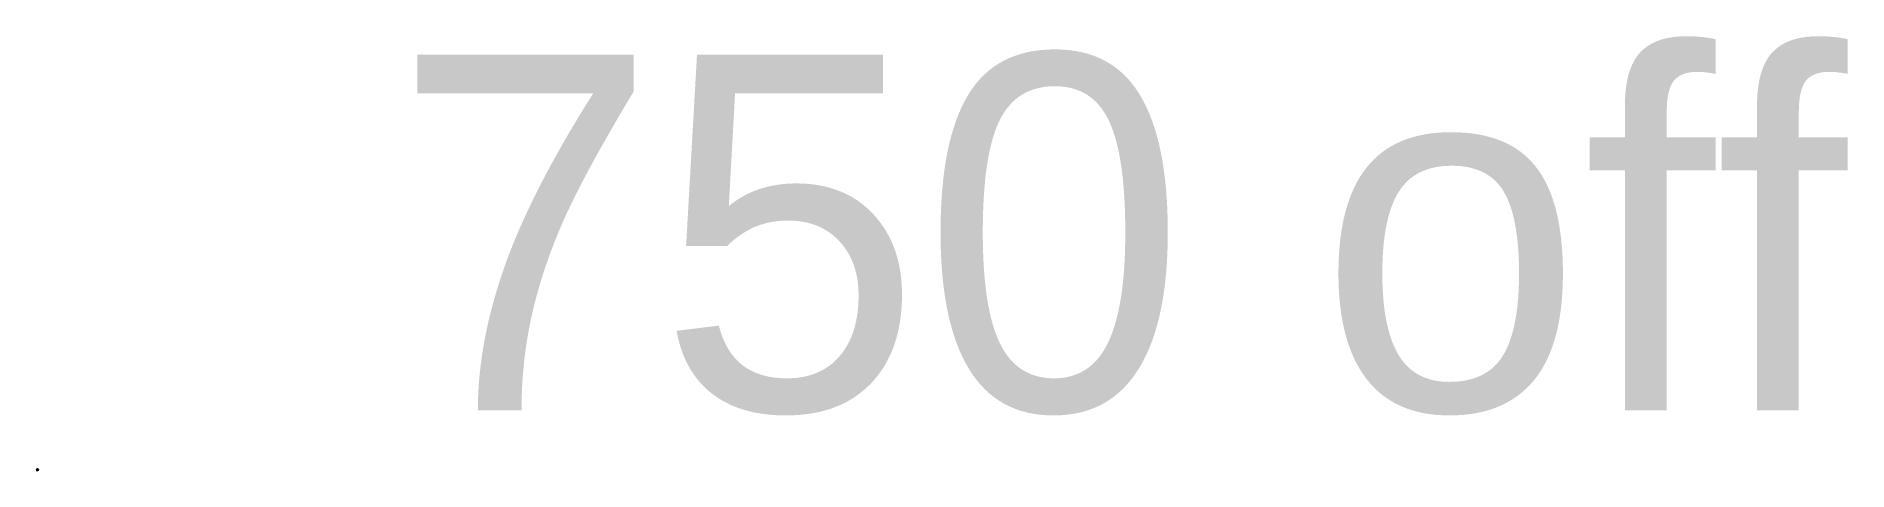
# Model space of a CAD drawing. Extents: x 0 to 3767, y 0 to 903.
import ezdxf

# ---------------------------------------------------------------- set-up
doc = ezdxf.new("R2010")
doc.units = 0
doc.header["$MEASUREMENT"] = 0
doc.layers.add('holes', color=1, linetype='Continuous')
doc.layers.add('outline', color=3, linetype='Continuous')

msp = doc.modelspace()

# ---------------------------------------------------------------- linework, layer by layer
at = {"linetype": 'Continuous', "lineweight": 0, "flags": 128}
for points in [[(2.1, 0), (-0.4, 0)], [(0, 2.1), (0, -0.1)], [(1.9, 2.9), (2.3, 2.9)], [(2.1, 3.1), (2.1, 2.7)], [(2.1, 2.9), (2.1, 2.9)], [(3.5, 2.1), (4.1, 2.1)], [(3.6, 2.9), (3.7, 2.9)]]:
    msp.add_lwpolyline(points, dxfattribs=at)
msp.add_lwpolyline([(3.2, 2.1, 1), (1.1, 2.1, 1), (1.6, 2.1, -1), (2.6, 2.1, 1)], format="xyb", close=True, dxfattribs=at)
at = {"linetype": 'Continuous', "lineweight": 0}
for centre, radius in [((2.1, 2.1), 2), ((2.1, 2.9), 1.55), ((2.1, 2.9), 1.56)]:
    msp.add_circle(centre, radius, dxfattribs=at)
at = {"layer": 'holes', "linetype": 'Continuous', "lineweight": 0, "flags": 128}
msp.add_lwpolyline([(3.1, 2.1, 1), (1.2, 2.1, 1), (1.5, 2.1, -1), (2.7, 2.1, 1)], format="xyb", close=True, dxfattribs=at)
at = {"layer": 'holes', "linetype": 'Continuous', "lineweight": 0}
for centre, radius in [((0.4, 2.1), 0.075), ((0.8, 2.9), 0.075), ((2.1, 2.1), 0.19), ((3.4, 2.9), 0.075), ((3.8, 2.1), 0.075)]:
    msp.add_circle(centre, radius, dxfattribs=at)
at = {"layer": 'outline', "linetype": 'Continuous', "lineweight": 0}
msp.add_circle((2.1, 2.1), 2.12, dxfattribs=at)

# ---------------------------------------------------------------- texts
at = {"linetype": 'Continuous', "lineweight": 0}
for s, height, p in [('750 off', 739.5, (741.9, 125.4)), ('750 OFFSET', 0.06, (1.9, 1.8))]:
    msp.add_text(s, height=height, dxfattribs=at).set_placement(p)

doc.saveas('drawing.dxf')
